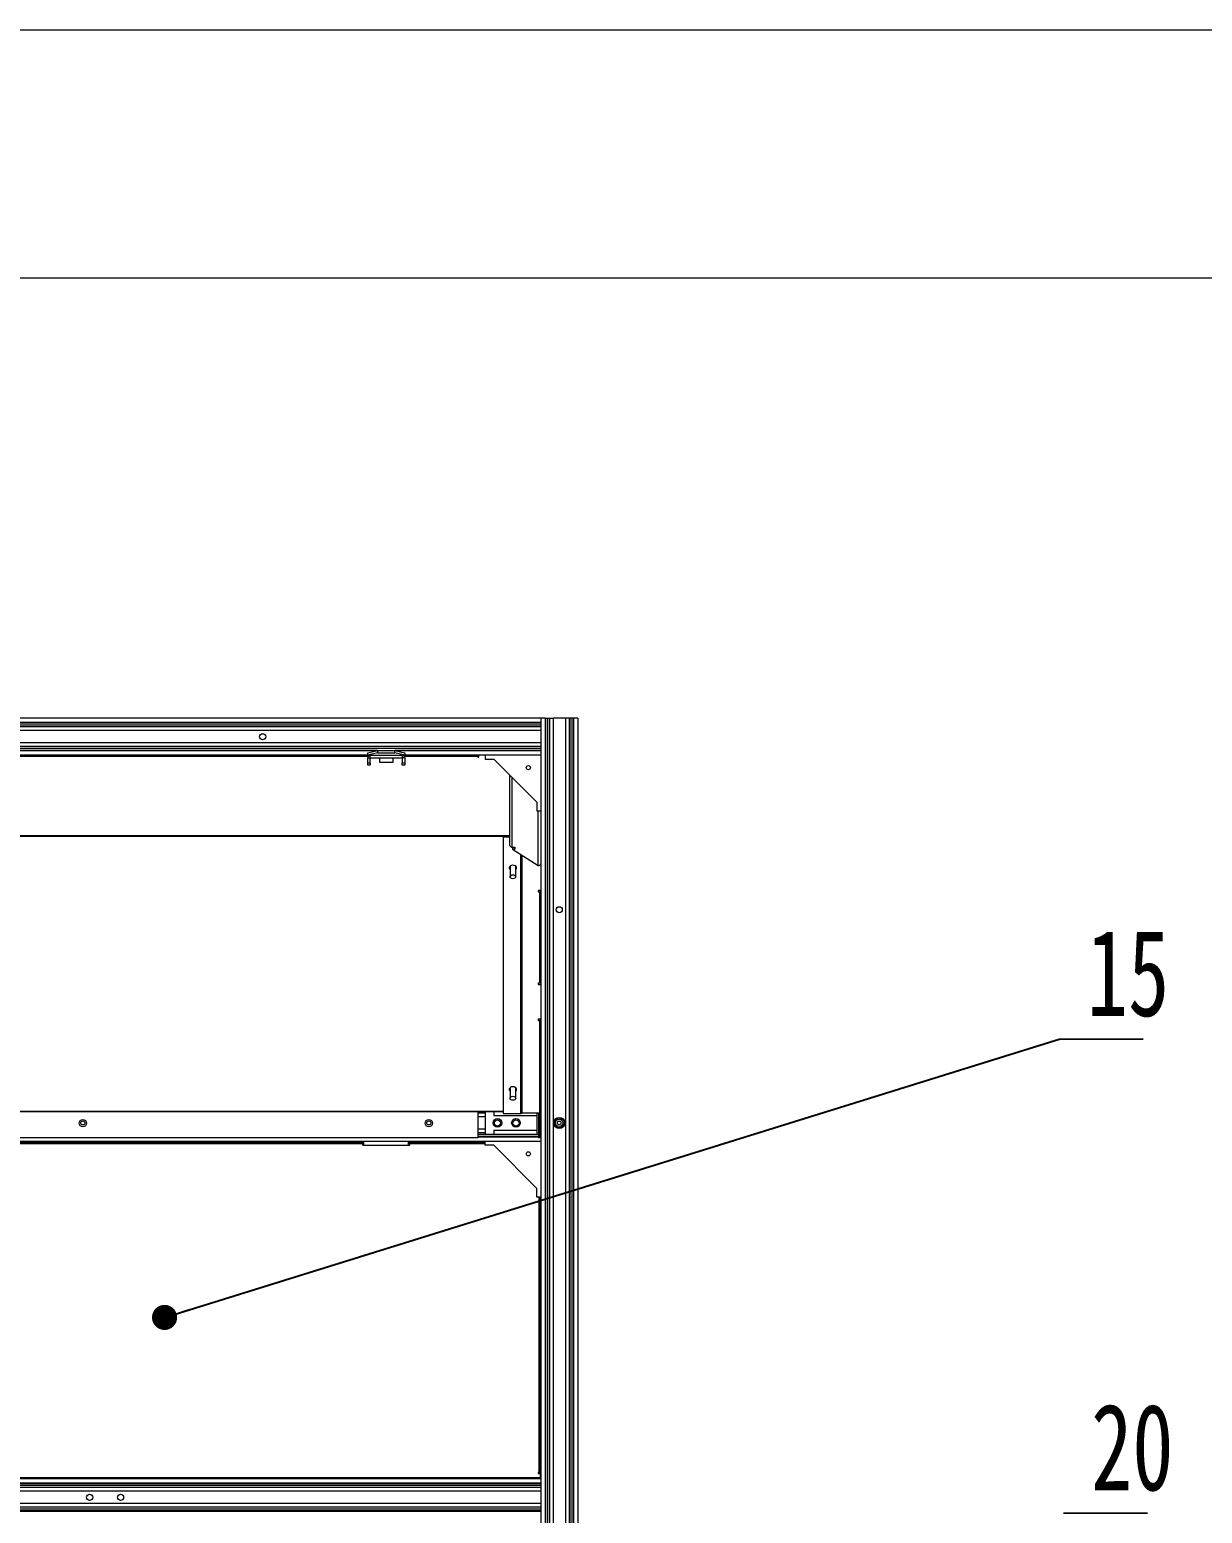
# Model space of a CAD drawing. Header units: millimetres. Extents: x 2 to 8402, y 4 to 5944.
# Drawn here: x 2204 to 3153, y 4744 to 5944 of the extents above; entities that cross this region are included whole.
import ezdxf

# ---------------------------------------------------------------- set-up
doc = ezdxf.new("R2010")
doc.units = ezdxf.units.MM
doc.header["$LTSCALE"] = 20
doc.layers.add('A-TITLEBLOCK', color=7, linetype='Continuous', lineweight=15)
doc.styles.add('SLDTEXTSTYLE1', font='TXT', dxfattribs={"width": 0.7})
doc.dimstyles.new('SLDDIMSTYLE1', dxfattribs={"dimtxt": 0.18, "dimasz": 20.32, "dimexe": 0, "dimexo": 0.0625, "dimgap": 0, "dimtad": 0, "dimtih": 1, "dimtoh": 1, "dimdec": 0, "dimrnd": 1e-09, "dimzin": 0, "dimdsep": 46, "dimtxsty": 'Standard', "dimblk1": 'DOT', "dimblk2": 'DOT', "dimsah": 1, "dimcen": 0.09, "dimadec": 0, "dimazin": 0, "dimtfac": 20.32, "dimtdec": 0, "dimtofl": 0, "dimtmove": 0, "dimatfit": 3, "dimldrblk": 'DOT', "dimfxl": 0, "dimfrac": 2, "dimtolj": 1, "dimtzin": 0, "dimarcsym": 0})

# ---------------------------------------------------------------- blocks, each defined once
blk = doc.blocks.new('SW_NOTE_1')
at = {"layer": 'A-TITLEBLOCK', "color": 0}
for p, q in [((0, 0), (67.9, 0)), ((67.9, 0), (0, 0)), ((0, 0), (67.9, 0)), ((67.9, 0), (0, 0)), ((0, 0), (67.9, 0)), ((67.9, 0), (0, 0))]:
    blk.add_line(p, q, dxfattribs=at)
at = {"layer": 'A-TITLEBLOCK', "color": 0, "insert": (55.7, 88.7), "char_height": 70, "attachment_point": 2, "style": 'SLDTEXTSTYLE1'}
blk.add_mtext('15', dxfattribs=at)
blk = doc.blocks.new('_DOT')
at = {"color": 0, "linetype": 'ByBlock', "lineweight": -2}
blk.add_line((-0.5, 0), (-1, 0), dxfattribs=at)
at = {"color": 0, "linetype": 'ByBlock', "const_width": 0.5}
blk.add_lwpolyline([(-0.25, 0, 1), (0.25, 0, 1)], format="xyb", close=True, dxfattribs=at)
blk = doc.blocks.new('SW_NOTE_2')
at = {"layer": 'A-TITLEBLOCK', "color": 0}
for p, q in [((0, 0), (67.9, 0)), ((67.9, 0), (0, 0)), ((0, 0), (67.9, 0)), ((67.9, 0), (0, 0)), ((0, 0), (67.9, 0)), ((67.9, 0), (0, 0))]:
    blk.add_line(p, q, dxfattribs=at)
at = {"layer": 'A-TITLEBLOCK', "color": 0, "insert": (55.7, 88.7), "char_height": 70, "attachment_point": 2, "style": 'SLDTEXTSTYLE1'}
blk.add_mtext('20', dxfattribs=at)

msp = doc.modelspace()

# ---------------------------------------------------------------- linework, layer by layer
at = {"color": 7, "linetype": 'Continuous', "lineweight": 15}
for p, q in [((2617.705, 5387.079), (1316.705, 5387.079)), ((2617.705, 5383.579), (1316.705, 5383.579)), ((2617.705, 5383.079), (1316.705, 5383.079)), ((2617.705, 5381.579), (1316.705, 5381.579)), ((2617.705, 5380.079), (1316.705, 5380.079)), ((2617.705, 5387.079), (2617.705, 4366.079)), ((2621.205, 5387.079), (2617.705, 5387.079)), ((2617.705, 5387.079), (2617.705, 5383.579)), ((2617.705, 5381.579), (2617.705, 5380.079)), ((2621.205, 5387.079), (2621.205, 4366.079)), ((2621.205, 5387.079), (2621.705, 5387.079)), ((2621.705, 5387.079), (2621.705, 4366.079)), ((2621.705, 5387.079), (2623.205, 5387.079)), ((2623.205, 5387.079), (2624.705, 5387.079)), ((2623.205, 5387.079), (2623.205, 4366.079)), ((2624.705, 5387.079), (2624.705, 4366.079)), ((2624.705, 5387.079), (2627.705, 5387.079)), ((2627.705, 5387.079), (2627.705, 4366.079)), ((2637.705, 5387.079), (2627.705, 5387.079)), ((2637.705, 5387.079), (2637.705, 4366.079)), ((2640.705, 5387.079), (2637.705, 5387.079)), ((2642.205, 5387.079), (2640.705, 5387.079)), ((2640.705, 5387.079), (2640.705, 4366.079)), ((2642.205, 5387.079), (2642.205, 4366.079)), ((2643.705, 5387.079), (2642.205, 5387.079)), ((2643.705, 5387.079), (2643.705, 4366.079)), ((2644.205, 5387.079), (2643.705, 5387.079)), ((2647.705, 5387.079), (2644.205, 5387.079)), ((2644.205, 5387.079), (2644.205, 4366.079)), ((2647.705, 5387.079), (2647.705, 4366.079)), ((2617.705, 5377.079), (1316.705, 5377.079)), ((2617.705, 5367.079), (1316.705, 5367.079)), ((2617.705, 5377.079), (2617.705, 5367.079)), ((2617.705, 5364.079), (1316.705, 5364.079)), ((2617.705, 5362.579), (1316.705, 5362.579)), ((2485.701, 5361.079), (1448.71, 5361.079)), ((2483.64, 5360.579), (1450.771, 5360.579)), ((1456.305, 5356.279), (2478.105, 5356.279)), ((2477.705, 5357.079), (1456.705, 5357.079)), ((2477.705, 5359.14), (2485.705, 5361.08)), ((2485.705, 5359.14), (2477.705, 5357.2)), ((2477.705, 5357.2), (2477.705, 5359.14)), ((2477.705, 5357.14), (2477.705, 5357.2)), ((2477.705, 5357.14), (2507.705, 5357.14)), ((2477.705, 5357.08), (2477.705, 5357.14)), ((2477.705, 5357.08), (2507.705, 5357.08)), ((2477.705, 5357.079), (2477.705, 5357.08)), ((2477.705, 5357.079), (2479.705, 5357.079)), ((2477.705, 5355.079), (2479.705, 5355.079)), ((2477.705, 5351.079), (2477.705, 5355.079)), ((2479.705, 5357.079), (2505.705, 5357.079)), ((2479.705, 5355.079), (2479.705, 5357.079)), ((2479.705, 5355.079), (2505.705, 5355.079)), ((2479.705, 5351.079), (2479.705, 5355.079)), ((2485.705, 5361.08), (2485.705, 5359.14)), ((2485.705, 5361.08), (2499.705, 5361.08)), ((2485.705, 5359.14), (2499.705, 5359.14)), ((2487.205, 5355.079), (2487.205, 5351.579)), ((2498.205, 5351.579), (2498.205, 5355.079)), ((2499.705, 5359.14), (2499.705, 5361.08)), ((2499.705, 5361.08), (2507.705, 5359.14)), ((2507.705, 5357.2), (2499.705, 5359.14)), ((2617.705, 5361.079), (2499.71, 5361.079)), ((2617.705, 5360.579), (2501.771, 5360.579)), ((2505.705, 5357.079), (2507.705, 5357.079)), ((2505.705, 5357.079), (2505.705, 5355.079)), ((2507.705, 5355.079), (2505.705, 5355.079)), ((2505.705, 5355.079), (2505.705, 5351.079)), ((2507.305, 5356.279), (2566.705, 5356.279)), ((2507.705, 5359.14), (2507.705, 5357.2)), ((2507.705, 5357.14), (2507.705, 5357.2)), ((2507.705, 5357.08), (2507.705, 5357.14)), ((2507.705, 5357.079), (2507.705, 5357.08)), ((2617.705, 5357.079), (2507.705, 5357.079)), ((2507.705, 5355.079), (2507.705, 5351.079)), ((2566.705, 5357.079), (2566.705, 5356.279)), ((2566.705, 5356.279), (2566.705, 5355.479)), ((2566.705, 5355.479), (2567.505, 5355.479)), ((2567.505, 5355.479), (2567.505, 5357.079)), ((2572.705, 5357.079), (2572.705, 5354.079)), ((2617.705, 5364.079), (2617.705, 5362.579)), ((2617.705, 5360.579), (2617.705, 5357.079)), ((2477.705, 5351.079), (2479.705, 5351.079)), ((2477.705, 5349.079), (2477.705, 5351.079)), ((2479.705, 5349.079), (2477.705, 5349.079)), ((2479.705, 5351.079), (2479.705, 5349.079)), ((2487.205, 5351.579), (2498.205, 5351.579)), ((2505.705, 5349.079), (2505.705, 5351.079)), ((2505.705, 5351.079), (2507.705, 5351.079)), ((2507.705, 5349.079), (2505.705, 5349.079)), ((2507.705, 5351.079), (2507.705, 5349.079)), ((2572.705, 5354.079), (2579.705, 5354.079)), ((2579.705, 5354.079), (2614.705, 5319.079)), ((2592.705, 5284.044), (2592.705, 5341.079)), ((2614.705, 5319.079), (2614.705, 5312.079)), ((2614.705, 5312.079), (2617.705, 5312.079)), ((2587.705, 5291.669), (2587.705, 5290.962)), ((2587.705, 5291.669), (2592.705, 5291.669)), ((2587.705, 5066.872), (2587.705, 5290.962)), ((2587.705, 5290.962), (2592.705, 5290.962)), ((2594.705, 5282.63), (2596.705, 5282.63)), ((2594.896, 5282.63), (2594.896, 5281.216)), ((2594.896, 5281.216), (2615.705, 5267.781)), ((2596.705, 5281.216), (2594.896, 5281.216)), ((2596.705, 5282.63), (2596.705, 5281.216)), ((2601.705, 5067.579), (2601.705, 5276.82)), ((2592.955, 5266.682), (2592.955, 5258.762)), ((2597.455, 5258.762), (2597.455, 5266.682)), ((2615.705, 5247.579), (2615.705, 5246.579)), ((2617.705, 5247.579), (2615.705, 5247.579)), ((2615.705, 5246.579), (2616.705, 5246.579)), ((2617.705, 5246.579), (2616.705, 5246.579)), ((2616.705, 5246.579), (2616.705, 5172.579)), ((2616.705, 5172.579), (2615.705, 5172.579)), ((2615.705, 5172.579), (2615.705, 5171.579)), ((2615.705, 5171.579), (2617.705, 5171.579)), ((2617.705, 5172.579), (2616.705, 5172.579)), ((2617.705, 5143.579), (2615.705, 5143.579)), ((2615.705, 5143.579), (2615.705, 5142.579)), ((2615.705, 5142.579), (2616.705, 5142.579)), ((2617.705, 5142.579), (2616.705, 5142.579)), ((2616.705, 5142.579), (2616.705, 5067.579)), ((2592.955, 5087.43), (2592.955, 5079.511)), ((2597.455, 5079.511), (2597.455, 5087.43)), ((2587.705, 5068.579), (1346.705, 5068.579)), ((2566.705, 5068.579), (2566.705, 5047.379)), ((2572.705, 5067.579), (2566.705, 5067.579)), ((2572.705, 5068.579), (2572.705, 5050.579)), ((2579.705, 5068.579), (2579.705, 5065.579)), ((2601.705, 5066.872), (2587.705, 5066.872)), ((2602.705, 5067.579), (2601.705, 5067.579)), ((2601.705, 5067.579), (2601.705, 5066.872)), ((2616.705, 5067.579), (2602.705, 5067.579)), ((2614.705, 5067.579), (2614.705, 5050.579)), ((2615.905, 5067.579), (2615.905, 5047.379)), ((2617.705, 5067.579), (2616.705, 5067.579)), ((2616.705, 5067.579), (2616.705, 5047.579)), ((2572.705, 5064.579), (2566.705, 5064.579)), ((2579.705, 5065.579), (2614.705, 5065.579)), ((2617.705, 5044.579), (1316.705, 5044.579)), ((2566.705, 5047.379), (1367.705, 5047.379)), ((2457.205, 5043.579), (1477.205, 5043.579)), ((2457.205, 5043.579), (2457.205, 5042.779)), ((2473.705, 5043.579), (2457.205, 5043.579)), ((2473.705, 5041.579), (2473.705, 5044.579)), ((2474.705, 5041.579), (2474.705, 5044.579)), ((2510.705, 5041.579), (2510.705, 5044.579)), ((2511.705, 5041.579), (2511.705, 5044.579)), ((2572.705, 5043.579), (2511.705, 5043.579)), ((2572.705, 5054.579), (2566.705, 5054.579)), ((2572.705, 5051.579), (2566.705, 5051.579)), ((2615.905, 5050.079), (2566.705, 5050.079)), ((2615.905, 5048.579), (2566.705, 5048.579)), ((2615.905, 5048.079), (2566.705, 5048.079)), ((2572.705, 5050.579), (2579.705, 5050.579)), ((2572.705, 5041.579), (2572.705, 5044.579)), ((2579.705, 5053.579), (2579.705, 5050.579)), ((2579.705, 5053.579), (2614.705, 5053.579)), ((2579.705, 5050.579), (2614.705, 5050.579)), ((2614.705, 5050.579), (2615.905, 5050.579)), ((2616.705, 5047.379), (2615.905, 5047.379)), ((2617.705, 5047.579), (2616.705, 5047.579)), ((2616.705, 5047.579), (2616.705, 5047.379)), ((2457.205, 5042.779), (1477.205, 5042.779)), ((2473.705, 5042.779), (2457.205, 5042.779)), ((2473.705, 5041.579), (2474.705, 5041.579)), ((2474.705, 5041.579), (2510.705, 5041.579)), ((2510.705, 5041.579), (2511.705, 5041.579)), ((2572.705, 5042.779), (2511.705, 5042.779)), ((2579.705, 5041.579), (2572.705, 5041.579)), ((2614.705, 5006.579), (2579.705, 5041.579)), ((2614.705, 4999.579), (2614.705, 5006.579)), ((2617.705, 4999.579), (2614.705, 4999.579)), ((2616.405, 4955.579), (2616.405, 4999.579)), ((2617.205, 4955.579), (2617.205, 4999.579)), ((2617.205, 4955.579), (2616.405, 4955.579)), ((2616.405, 4801.579), (2616.405, 4955.579)), ((2617.205, 4801.579), (2617.205, 4955.579)), ((2617.205, 4801.579), (2616.405, 4801.579)), ((2616.405, 4776.579), (2616.405, 4801.579)), ((2617.205, 4776.579), (2617.205, 4801.579)), ((2617.705, 4771.579), (1316.705, 4771.579)), ((2617.705, 4768.079), (1316.705, 4768.079)), ((2617.705, 4767.579), (1316.705, 4767.579)), ((2457.205, 4772.379), (1477.205, 4772.379)), ((2457.205, 4771.579), (2457.205, 4772.379)), ((2617.205, 4772.379), (2457.205, 4772.379)), ((2616.405, 4776.579), (2615.605, 4776.579)), ((2615.605, 4776.579), (2615.605, 4775.779)), ((2615.605, 4775.779), (2617.205, 4775.779)), ((2617.205, 4776.579), (2616.405, 4776.579)), ((2617.205, 4775.779), (2617.205, 4772.379)), ((2617.205, 4771.579), (2617.205, 4772.379)), ((2617.705, 4766.079), (1316.705, 4766.079)), ((2617.705, 4764.579), (1316.705, 4764.579)), ((2617.705, 4761.579), (1316.705, 4761.579)), ((2617.705, 4751.579), (1316.705, 4751.579)), ((2617.705, 4748.579), (1316.705, 4748.579)), ((2617.705, 4747.079), (1316.705, 4747.079)), ((2617.705, 4745.579), (1316.705, 4745.579)), ((2617.705, 4745.079), (1316.705, 4745.079))]:
    msp.add_line(p, q, dxfattribs=at)
at = {"color": 8, "linetype": 'Continuous', "lineweight": 15}
for p, q in [((2594.705, 5282.63), (2594.705, 5339.079)), ((2615.705, 5267.781), (2615.705, 5312.079)), ((2592.705, 5291.996), (1331.705, 5291.996)), ((2587.705, 5291.431), (1346.705, 5291.431)), ((2602.705, 5067.579), (2602.705, 5276.174)), ((2587.705, 5068.814), (1346.705, 5068.814))]:
    msp.add_line(p, q, dxfattribs=at)
at = {"color": 7, "linetype": 'Continuous', "lineweight": 15, "flags": 128}
for points in [[(2597.455, 5264.574), (2597.804, 5264.916), (2598.16, 5265.609), (2598.16, 5266.345), (2597.804, 5267.038), (2597.134, 5267.602), (2596.232, 5267.97), (2595.205, 5268.098), (2594.179, 5267.97), (2593.277, 5267.602), (2592.607, 5267.038), (2592.251, 5266.345), (2592.251, 5265.609), (2592.607, 5264.916), (2592.955, 5264.574)], [(2592.955, 5266.682), (2593.127, 5267.291), (2593.475, 5267.699)], [(2595.205, 5260.353), (2596.066, 5260.232), (2596.796, 5259.887), (2597.284, 5259.371), (2597.455, 5258.762), (2597.284, 5258.154), (2596.796, 5257.637), (2596.066, 5257.293), (2595.205, 5257.171), (2594.344, 5257.293), (2593.614, 5257.637), (2593.127, 5258.154), (2592.955, 5258.762), (2593.127, 5259.371), (2593.614, 5259.887), (2594.344, 5260.232), (2595.205, 5260.353)], [(2596.954, 5267.684), (2597.284, 5267.291), (2597.455, 5266.682)], [(2597.455, 5085.322), (2597.804, 5085.665), (2598.16, 5086.357), (2598.16, 5087.094), (2597.804, 5087.786), (2597.134, 5088.35), (2596.232, 5088.719), (2595.205, 5088.847), (2594.179, 5088.719), (2593.277, 5088.35), (2592.607, 5087.786), (2592.251, 5087.094), (2592.251, 5086.357), (2592.607, 5085.665), (2592.955, 5085.322)], [(2592.955, 5087.43), (2593.127, 5088.039), (2593.507, 5088.474)], [(2595.205, 5081.102), (2596.066, 5080.981), (2596.796, 5080.636), (2597.284, 5080.12), (2597.455, 5079.511), (2597.284, 5078.902), (2596.796, 5078.386), (2596.066, 5078.041), (2595.205, 5077.92), (2594.344, 5078.041), (2593.614, 5078.386), (2593.127, 5078.902), (2592.955, 5079.511), (2593.127, 5080.12), (2593.614, 5080.636), (2594.344, 5080.981), (2595.205, 5081.102)], [(2596.904, 5088.474), (2597.284, 5088.039), (2597.455, 5087.43)]]:
    msp.add_lwpolyline(points, dxfattribs=at)
at = {"color": 7, "linetype": 'Continuous', "lineweight": 15}
for centre, radius in [((2392.705, 5372.079), 2.5), ((2607.705, 5347.079), 1.65), ((2632.705, 5232.079), 2.5), ((2247.205, 5059.379), 3), ((2247.205, 5059.579), 1.65), ((2527.205, 5059.379), 3), ((2527.205, 5059.579), 1.65), ((2582.705, 5059.579), 3.5), ((2582.705, 5059.579), 2.5), ((2597.705, 5059.579), 3.5), ((2597.705, 5059.579), 2.5), ((2632.705, 5059.579), 4.5), ((2632.705, 5059.579), 4), ((2632.705, 5059.579), 3), ((2632.705, 5059.579), 1.5), ((2607.705, 5034.579), 1.65), ((2252.705, 4756.579), 2.5), ((2277.705, 4756.579), 2.5)]:
    msp.add_circle(centre, radius, dxfattribs=at)
for centre, radius, start, end in [((2479.705, 5355.079), 2, 90, 180), ((2505.705, 5355.079), 2, 0, 90), ((2594.455, 5284.398), 1.785, 191.425107, 278.048317), ((2594.083, 5266.805), 1.896, 194.496914, 233.513168), ((2596.32, 5266.811), 1.905, 306.58616, 345.403758), ((2615.956, 5269.549), 1.785, 261.9474, 348.579175), ((2594.082, 5087.553), 1.895, 194.489218, 233.520863), ((2596.321, 5087.559), 1.904, 306.57854, 345.411379)]:
    msp.add_arc(centre, radius, start, end, dxfattribs=at)
msp.add_open_spline([(2601.705, 5067.049), (2601.735, 5067.127), (2601.796, 5067.285), (2601.978, 5067.457), (2602.186, 5067.565), (2602.299, 5067.574), (2602.358, 5067.579)], degree=3, knots=[0, 0, 0, 0, 0.23021935, 0.46872409, 0.72310841, 1, 1, 1, 1], dxfattribs=at)
at = {"layer": 'A-TITLEBLOCK', "linetype": 'Continuous'}
for p, q in [((1.577, 5944.296), (8401.577, 5944.296)), ((501.268, 5743.505), (8201.268, 5743.505))]:
    msp.add_line(p, q, dxfattribs=at)

# ---------------------------------------------------------------- block references
at = {"layer": 'A-TITLEBLOCK'}
for name, p in [('SW_NOTE_1', (3037.351, 5127.334)), ('SW_NOTE_2', (3040.747, 4743.633))]:
    msp.add_blockref(name, p, dxfattribs=at)

# ---------------------------------------------------------------- leaders
msp.add_leader([(2313.32, 4902.175), (3037.351, 5127.334)], dimstyle='SLDDIMSTYLE1', dxfattribs=at)

doc.saveas('drawing.dxf')
